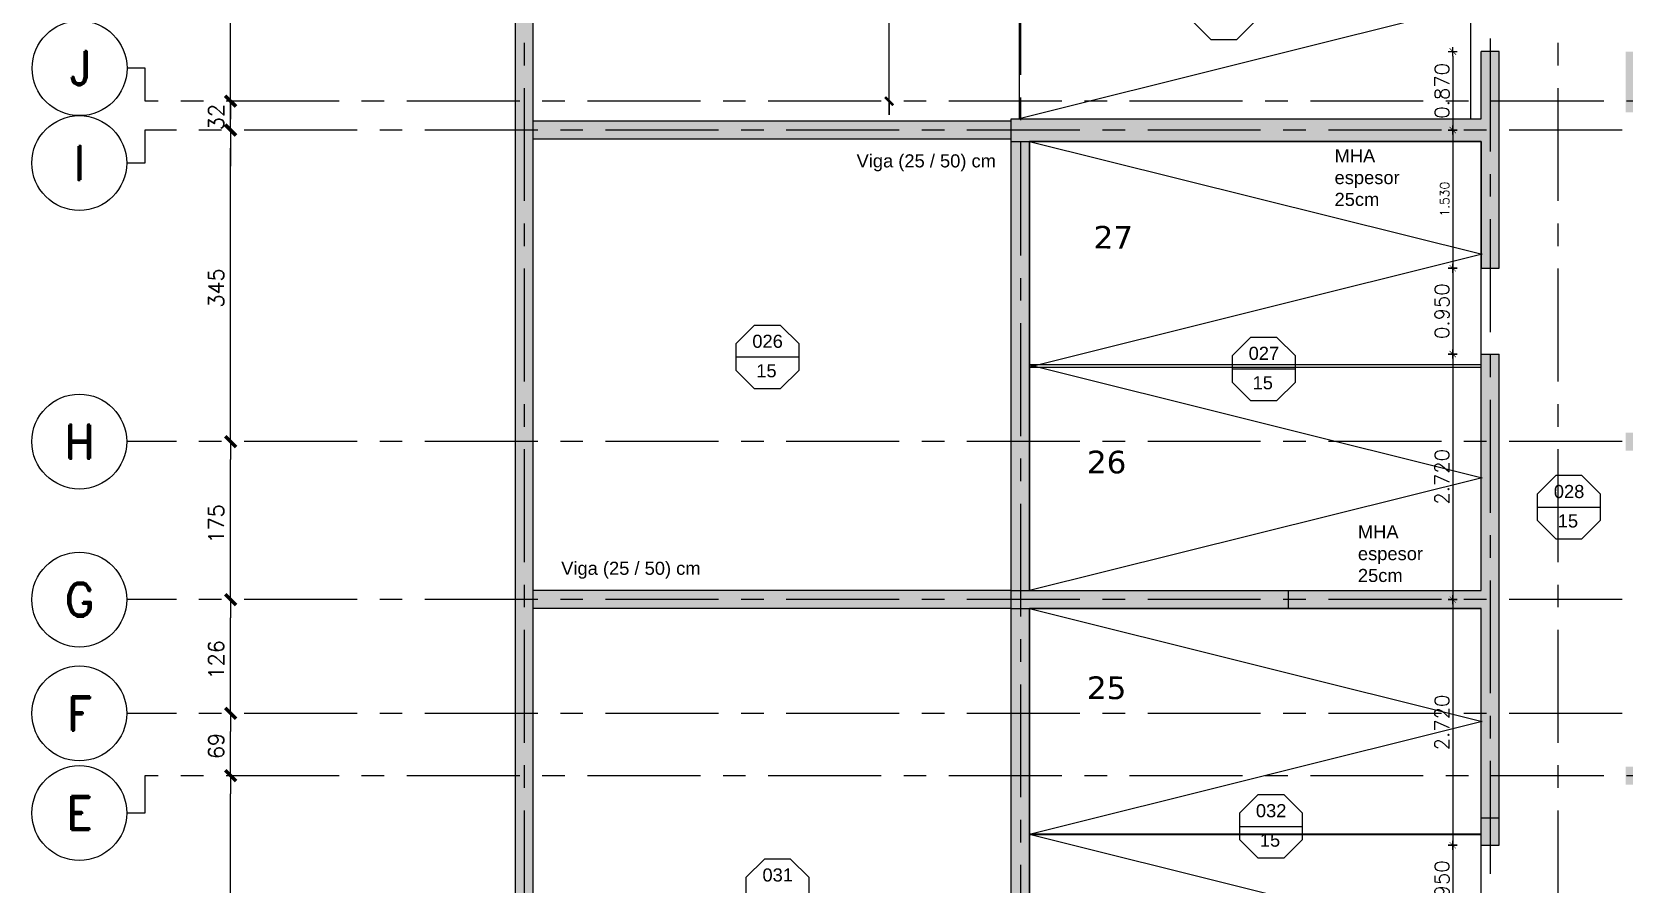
# Model space of a CAD drawing. Header units: millimetres. Extents: x 0 to 223, y -18 to 76.
# Drawn here: x 0.06 to 17.69, y 20.23 to 29.67 of the extents above; entities that cross this region are included whole.
import ezdxf
from ezdxf.enums import TextEntityAlignment as Align

# ---------------------------------------------------------------- set-up
doc = ezdxf.new("R2010")
doc.units = ezdxf.units.MM
doc.linetypes.add('CENTER', pattern=[2, 1.25, -0.25, 0.25, -0.25])
for name, color, linetype in [('06', 6, 'Continuous'), ('Capa1', 8, 'Continuous'), ('COTAS', 1, 'Continuous'), ('EJES', 1, 'CENTER'), ('GRIS', 9, 'Continuous'), ('LOSAS', 7, 'Continuous'), ('MUROS_EST', 5, 'Continuous'), ('PUERTAS', 1, 'Continuous'), ('Textos', 2, 'Continuous'), ('VIGAS_1', 2, 'Continuous')]:
    doc.layers.add(name, color=color, linetype=linetype)
doc.styles.add('INTERARQ', font='ROMANS.SHX')
doc.styles.add('ROMAND', font='romand', dxfattribs={"height": 31.5})
doc.styles.add('ROMANS', font='romans.shx', dxfattribs={"height": 16.875})
doc.styles.get("Standard").update_dxf_attribs({"font": 'arial.ttf'})
doc.dimstyles.new('ESCALA_1-50', dxfattribs={"dimtxt": 0.13, "dimasz": 0.05, "dimexe": 0.18, "dimexo": 0.0625, "dimgap": 0.04, "dimtad": 1, "dimdec": 3, "dimzin": 0, "dimdsep": 46, "dimtxsty": 'INTERARQ', "dimblk": 'DIMTICK', "dimcen": 0.09, "dimse1": 1, "dimse2": 1, "dimclrd": 1, "dimclre": 1, "dimclrt": 2, "dimadec": 0, "dimazin": 0, "dimtfac": 4.5, "dimtdec": 3, "dimtofl": 0, "dimtmove": 2, "dimatfit": 3, "dimldrblk": 'DIMTICK', "dimfxl": 1, "dimtolj": 1, "dimtzin": 0, "dimarcsym": 0})

# ---------------------------------------------------------------- blocks, each defined once
blk = doc.blocks.new('EJE-1')
at = {"color": 3, "linetype": 'Continuous'}
blk.add_circle((0, 0), 35, dxfattribs=at)
at = {"color": 5, "linetype": 'Continuous', "style": 'ROMAND'}
blk.add_attdef('0', text='', height=25, dxfattribs=at).set_placement((0.2, 0), align=Align.MIDDLE)
blk = doc.blocks.new('DIMTICK')
at = {"color": 1}
for p, q in [((-1, 0), (1, 0)), ((0, 1), (0, -1))]:
    blk.add_line(p, q, dxfattribs=at)
at = {"color": 3, "const_width": 0.141}
blk.add_lwpolyline([(0.71, 0.71), (-0.71, -0.71)], dxfattribs=at)
blk = doc.blocks.new('*D108')
at = {"layer": '06', "color": 1, "lineweight": -2, "transparency": 16777216}
blk.add_line((15.791, 29.397), (15.791, 28.627), dxfattribs=at)
at = {"layer": 'Defpoints', "color": 0, "transparency": 16777216}
for p in [(16.105, 29.447), (15.791, 28.577), (16.205, 28.577)]:
    blk.add_point(p, dxfattribs=at)
at = {"layer": '06', "color": 1, "lineweight": -2, "transparency": 16777216, "xscale": 0.05, "yscale": 0.05, "zscale": 0.05}
for p, rotation in [((15.791, 29.447), 90), ((15.791, 28.577), 270)]:
    blk.add_blockref('DIMTICK', p, dxfattribs=dict(at, rotation=rotation))
at = {"layer": '06', "color": 2, "transparency": 16777216, "insert": (15.671, 29.012), "char_height": 0.16, "attachment_point": 5, "rotation": 90, "style": 'INTERARQ'}
blk.add_mtext('\\A1;0.870', dxfattribs=at)
blk = doc.blocks.new('*D109')
at = {"color": 1, "lineweight": -2, "transparency": 16777216}
blk.add_line((15.791, 28.527), (15.791, 27.097), dxfattribs=at)
at = {"layer": 'Defpoints', "color": 0, "transparency": 16777216}
for p in [(16.205, 28.577), (15.791, 27.047), (16.205, 27.047)]:
    blk.add_point(p, dxfattribs=at)
at = {"color": 1, "lineweight": -2, "transparency": 16777216, "xscale": 0.05, "yscale": 0.05, "zscale": 0.05}
for p, rotation in [((15.791, 28.577), 90), ((15.791, 27.047), 270)]:
    blk.add_blockref('DIMTICK', p, dxfattribs=dict(at, rotation=rotation))
at = {"color": 2, "transparency": 16777216, "insert": (15.701, 27.812), "char_height": 0.1, "attachment_point": 5, "rotation": 90, "style": 'INTERARQ'}
blk.add_mtext('\\A1;1.530', dxfattribs=at)
blk = doc.blocks.new('*D110')
at = {"layer": '06', "color": 1, "lineweight": -2, "transparency": 16777216}
blk.add_line((15.791, 26.997), (15.791, 26.147), dxfattribs=at)
at = {"layer": 'Defpoints', "color": 0, "transparency": 16777216}
for p in [(16.205, 27.047), (15.791, 26.097), (16.105, 26.097)]:
    blk.add_point(p, dxfattribs=at)
at = {"layer": '06', "color": 1, "lineweight": -2, "transparency": 16777216, "xscale": 0.05, "yscale": 0.05, "zscale": 0.05}
for p, rotation in [((15.791, 27.047), 90), ((15.791, 26.097), 270)]:
    blk.add_blockref('DIMTICK', p, dxfattribs=dict(at, rotation=rotation))
at = {"layer": '06', "color": 2, "transparency": 16777216, "insert": (15.671, 26.572), "char_height": 0.16, "attachment_point": 5, "rotation": 90, "style": 'INTERARQ'}
blk.add_mtext('\\A1;0.950', dxfattribs=at)
blk = doc.blocks.new('*D111')
at = {"layer": '06', "color": 1, "lineweight": -2, "transparency": 16777216}
blk.add_line((15.791, 26.047), (15.791, 23.427), dxfattribs=at)
at = {"layer": 'Defpoints', "color": 0, "transparency": 16777216}
for p in [(16.105, 26.097), (15.791, 23.377), (16.205, 23.377)]:
    blk.add_point(p, dxfattribs=at)
at = {"layer": '06', "color": 1, "lineweight": -2, "transparency": 16777216, "xscale": 0.05, "yscale": 0.05, "zscale": 0.05}
for p, rotation in [((15.791, 26.097), 90), ((15.791, 23.377), 270)]:
    blk.add_blockref('DIMTICK', p, dxfattribs=dict(at, rotation=rotation))
at = {"layer": '06', "color": 2, "transparency": 16777216, "insert": (15.671, 24.737), "char_height": 0.16, "attachment_point": 5, "rotation": 90, "style": 'INTERARQ'}
blk.add_mtext('\\A1;2.720', dxfattribs=at)
blk = doc.blocks.new('*D112')
at = {"layer": '06', "color": 1, "lineweight": -2, "transparency": 16777216}
blk.add_line((15.791, 23.327), (15.791, 20.707), dxfattribs=at)
at = {"layer": 'Defpoints', "color": 0, "transparency": 16777216}
for p in [(16.205, 23.377), (15.791, 20.657), (16.205, 20.657)]:
    blk.add_point(p, dxfattribs=at)
at = {"layer": '06', "color": 1, "lineweight": -2, "transparency": 16777216, "xscale": 0.05, "yscale": 0.05, "zscale": 0.05}
for p, rotation in [((15.791, 23.377), 90), ((15.791, 20.657), 270)]:
    blk.add_blockref('DIMTICK', p, dxfattribs=dict(at, rotation=rotation))
at = {"layer": '06', "color": 2, "transparency": 16777216, "insert": (15.671, 22.017), "char_height": 0.16, "attachment_point": 5, "rotation": 90, "style": 'INTERARQ'}
blk.add_mtext('\\A1;2.720', dxfattribs=at)
blk = doc.blocks.new('*D113')
at = {"layer": '06', "color": 1, "lineweight": -2, "transparency": 16777216}
blk.add_line((15.791, 20.607), (15.791, 19.757), dxfattribs=at)
at = {"layer": 'Defpoints', "color": 0, "transparency": 16777216}
for p in [(16.205, 20.657), (15.791, 19.707), (16.205, 19.707)]:
    blk.add_point(p, dxfattribs=at)
at = {"layer": '06', "color": 1, "lineweight": -2, "transparency": 16777216, "xscale": 0.05, "yscale": 0.05, "zscale": 0.05}
for p, rotation in [((15.791, 20.657), 90), ((15.791, 19.707), 270)]:
    blk.add_blockref('DIMTICK', p, dxfattribs=dict(at, rotation=rotation))
at = {"layer": '06', "color": 2, "transparency": 16777216, "insert": (15.671, 20.182), "char_height": 0.16, "attachment_point": 5, "rotation": 90, "style": 'INTERARQ'}
blk.add_mtext('\\A1;0.950', dxfattribs=at)
blk = doc.blocks.new('TICK1')
at = {"color": 2}
for points in [[(0, 0), (-1, 0)], [(0, 0), (1, 0)]]:
    blk.add_lwpolyline(points, dxfattribs=at)
at = {"color": 2, "const_width": 0.2}
blk.add_lwpolyline([(-0.3, -0.3), (0.3, 0.3)], dxfattribs=at)

msp = doc.modelspace()

# ---------------------------------------------------------------- hatches: boundary and pattern name
at = {"layer": 'COTAS', "transparency": 33554687}
h = msp.add_hatch(color=5, dxfattribs=at)
h.dxf.hatch_style = 1
h.paths.add_polyline_path([(16.2049, 25.1273), (16.1049, 25.1273), (16.1049, 23.4773), (11.0049, 23.4773), (11.0049, 23.3773), (16.2049, 23.3773)])
h.paths.add_polyline_path([(16.3049, 25.1273), (16.2049, 25.1273), (16.2049, 23.3773), (16.3049, 23.3773)])
h.paths.add_polyline_path([(16.2049, 26.0973), (16.1049, 26.0973), (16.1049, 25.1273), (16.2049, 25.1273)])
h.paths.add_polyline_path([(16.3049, 26.0973), (16.2049, 26.0973), (16.2049, 25.1273), (16.3049, 25.1273)])
h.paths.add_polyline_path([(16.3049, 23.3773), (16.2049, 23.3773), (16.2049, 22.1173), (16.3049, 22.1173)])
h.paths.add_polyline_path([(16.2049, 23.3773), (11.0049, 23.3773), (11.0049, 23.2773), (16.1049, 23.2773), (16.1049, 22.1173), (16.2049, 22.1173)])
h.paths.add_polyline_path([(16.3049, 22.1173), (16.2049, 22.1173), (16.2049, 21.4273), (16.3049, 21.4273)])
h.paths.add_polyline_path([(16.2049, 22.1173), (16.1049, 22.1173), (16.1049, 21.4273), (16.2049, 21.4273)])
h.paths.add_polyline_path([(16.2049, 21.4273), (16.1049, 21.4273), (16.1049, 20.6573), (16.2049, 20.6573)])
h.paths.add_polyline_path([(16.3049, 21.4273), (16.2049, 21.4273), (16.2049, 20.6573), (16.3049, 20.6573)])
h.paths.add_polyline_path([(16.2049, 19.7073), (16.1049, 19.7073), (16.1049, 18.6273), (16.2049, 18.6273)])
h.paths.add_polyline_path([(16.3049, 19.7073), (16.2049, 19.7073), (16.2049, 18.6273), (16.3049, 18.6273)])
h.paths.add_polyline_path([(16.3049, 18.6273), (16.2049, 18.6273), (16.2049, 18.1773), (16.3049, 18.1773)])
h.paths.add_polyline_path([(16.2049, 18.6273), (16.1049, 18.6273), (16.1049, 18.2773), (11.0049, 18.2773), (11.0049, 18.1773), (16.2049, 18.1773)])
h.paths.add_polyline_path([(16.3049, 18.1773), (16.2049, 18.1773), (16.2049, 17.5773), (16.3049, 17.5773)])
h.paths.add_polyline_path([(16.2049, 28.5773), (11.0049, 28.5773), (11.0049, 28.4523), (16.1049, 28.4523), (16.1049, 27.0473), (16.2049, 27.0473)])
h.paths.add_polyline_path([(16.3049, 28.5773), (16.2049, 28.5773), (16.2049, 27.0473), (16.3049, 27.0473)])
h.paths.add_polyline_path([(16.3049, 28.8973), (16.2049, 28.8973), (16.2049, 28.5773), (16.3049, 28.5773)])
h.paths.add_polyline_path([(16.3049, 29.4473), (16.2049, 29.4473), (16.2049, 28.8973), (16.3049, 28.8973)])
h.paths.add_polyline_path([(16.2049, 29.4473), (16.1049, 29.4473), (16.1049, 28.8973), (16.2049, 28.8973)])
h.paths.add_polyline_path([(18.1631, 29.0223), (17.9049, 29.0223), (17.9049, 29.4468), (17.8049, 29.4468), (17.8049, 28.8973), (18.1631, 28.8973)])
h.paths.add_polyline_path([(17.8049, 29.4468), (17.7049, 29.4468), (17.7049, 28.8973), (17.8049, 28.8973)])
h = msp.add_hatch(color=5, dxfattribs=at)
h.dxf.hatch_style = 1
h.paths.add_polyline_path([(11.0049, 28.5773), (10.9049, 28.5773), (10.9049, 28.4523), (11.0049, 28.4523)])
h.paths.add_polyline_path([(11.0049, 28.7023), (10.9049, 28.7023), (10.9049, 28.5773), (11.0049, 28.5773)])
h.paths.add_polyline_path([(16.2049, 28.8973), (16.1049, 28.8973), (16.1049, 28.7023), (11.0049, 28.7023), (11.0049, 28.5773), (16.2049, 28.5773)])
at = {"layer": 'MUROS_EST', "transparency": 33554687}
h = msp.add_hatch(color=5, dxfattribs=at)
h.dxf.hatch_style = 1
h.paths.add_polyline_path([(28.4649, 28.0227), (31.8149, 28.0227), (31.8149, 58.4427), (5.4149, 58.4427), (5.4149, 10.7902), (5.6149, 10.7902), (5.6149, 58.2427), (31.6149, 58.2427), (31.6149, 28.2227), (28.2649, 28.2227), (28.2649, 18.7773), (23.163, 18.7773), (23.163, 19.2739), (22.963, 19.2739), (22.963, 18.7773), (17.7049, 18.7773), (17.7049, 17.8273), (17.9049, 17.8273), (17.9049, 18.5273), (23.263, 18.5273), (23.263, 12.2432), (19.3399, 11.8453), (19.3399, 11.6453), (23.463, 12.0635), (23.463, 18.5273), (28.4649, 18.5273)], flags=17)
h.paths.add_polyline_path([(23.163, 22.8473), (22.963, 22.8473), (22.963, 21.5273), (20.0399, 21.5273), (20.0399, 25.0273), (23.163, 25.0273), (23.1603, 25.2273), (17.7049, 25.2273), (17.7049, 25.0273), (19.8399, 25.0273), (19.8399, 21.5273), (17.7049, 21.5273), (17.7049, 21.3273), (22.963, 21.3273), (22.963, 19.2739), (23.163, 19.2739)], flags=16)
h.paths.add_polyline_path([(16.3049, 19.7073), (16.1049, 19.7073), (16.1049, 18.2773), (10.9049, 18.2773), (10.9049, 10.7898), (23.463, 12.0635), (23.463, 18.5273), (28.4649, 18.5273), (28.4649, 28.0227), (31.8149, 28.0227), (31.8149, 58.4427), (5.4149, 58.4427), (5.4149, 10.7902), (5.6149, 10.7902), (5.6149, 58.2427), (31.6149, 58.2427), (31.6149, 28.2227), (28.2649, 28.2227), (28.2649, 18.7773), (23.163, 18.7773), (23.163, 19.2739), (22.963, 19.2739), (22.963, 18.7773), (17.7049, 18.7773), (17.7049, 17.8273), (17.9049, 17.8273), (17.9049, 18.5273), (23.263, 18.5273), (23.263, 12.2432), (17.055, 11.6135), (17.055, 15.9873), (16.7102, 16.7181), (16.5293, 16.6328), (16.855, 15.9425), (16.855, 11.5932), (11.1049, 11.01), (11.1049, 18.0773), (16.1049, 18.0773), (16.1049, 17.5773), (16.3049, 17.5773)])
h = msp.add_hatch(color=5, dxfattribs=at)
h.dxf.hatch_style = 1
h.paths.add_polyline_path([(28.4649, 28.0227), (31.8149, 28.0227), (31.8149, 58.4427), (5.4149, 58.4427), (5.4149, 10.7902), (5.6149, 10.7902), (5.6149, 58.2427), (31.6149, 58.2427), (31.6149, 28.2227), (28.2649, 28.2227), (28.2649, 18.7773), (23.163, 18.7773), (23.163, 19.2739), (22.963, 19.2739), (22.963, 18.7773), (17.7049, 18.7773), (17.7049, 17.8273), (17.9049, 17.8273), (17.9049, 18.5273), (23.263, 18.5273), (23.263, 12.2432), (17.055, 11.6135), (17.055, 15.9873), (16.7102, 16.7181), (16.5293, 16.6328), (16.855, 15.9425), (16.855, 11.5932), (11.1049, 11.01), (11.1049, 18.0773), (16.1049, 18.0773), (16.1049, 17.5773), (16.3049, 17.5773), (16.3049, 19.7073), (16.1049, 19.7073), (16.1049, 18.2773), (10.9049, 18.2773), (10.9049, 10.7898), (23.463, 12.0635), (23.463, 18.5273), (28.4649, 18.5273)])
h = msp.add_hatch(color=2, dxfattribs=at)
h.dxf.hatch_style = 1
h.paths.add_polyline_path([(11.1049, 28.4523), (10.9049, 28.4523), (10.9049, 23.4773), (11.1049, 23.4773)])
h.paths.add_polyline_path([(10.9049, 23.4773), (5.6149, 23.4773), (5.6149, 23.2773), (10.9049, 23.2773)])
h.paths.add_polyline_path([(11.1049, 23.2773), (10.9049, 23.2773), (10.9049, 18.2773), (11.1049, 18.2773)])
h.paths.add_polyline_path([(10.9049, 18.2773), (5.6149, 18.2773), (5.6149, 18.0773), (10.9049, 18.0773)])
h.paths.add_polyline_path([(28.2649, 25.2273), (23.1603, 25.2273), (23.163, 25.0273), (28.2649, 25.0273)])
h.paths.add_polyline_path([(16.83, 33.9473), (11.1049, 33.9473), (11.1049, 33.7473), (16.83, 33.7473)])
h.paths.add_polyline_path([(10.8549, 33.9473), (5.6149, 33.9473), (5.6149, 33.7473), (10.8549, 33.7473)])
h.paths.add_polyline_path([(10.8549, 37.6512), (5.6149, 37.6512), (5.6149, 37.4512), (10.8549, 37.4512)])
h.paths.add_polyline_path([(23.263, 37.6473), (17.08, 37.6473), (17.08, 37.4473), (23.263, 37.4473)])
h.paths.add_polyline_path([(31.6149, 34.4248), (23.513, 34.4248), (23.513, 34.2248), (31.6149, 34.2248)])
h.paths.add_polyline_path([(30.0152, 37.6473), (23.513, 37.6473), (23.513, 37.4473), (30.0152, 37.4473)])
h.paths.add_polyline_path([(31.6149, 42.8757), (23.4781, 42.8757), (23.4781, 42.6757), (31.6149, 42.6757)])
h.paths.add_polyline_path([(23.4781, 47.6757), (23.2781, 47.6757), (23.2781, 42.8757), (23.4781, 42.8757)])
h.paths.add_polyline_path([(22.9781, 42.8757), (17.2148, 42.8757), (17.2148, 42.6757), (22.9781, 42.6757)])
h.paths.add_polyline_path([(17.0404, 47.6757), (16.8404, 47.6757), (16.8404, 42.8757), (17.0404, 42.8757)])
h.paths.add_polyline_path([(16.7148, 42.8757), (11.3546, 42.8757), (11.3546, 42.6757), (16.7148, 42.6757)])
h.paths.add_polyline_path([(11.1062, 47.6757), (10.9062, 47.6757), (10.9062, 42.8757), (11.1062, 42.8757)])
h.paths.add_polyline_path([(10.8546, 42.8757), (5.6149, 42.8757), (5.6149, 42.6757), (10.8546, 42.6757)])
h.paths.add_polyline_path([(11.1062, 42.6757), (10.9062, 42.6757), (10.9062, 37.6473), (11.1062, 37.6473)])
h.paths.add_polyline_path([(11.1062, 53.1927), (10.9062, 53.1927), (10.9062, 47.8757), (11.1062, 47.8757)])
h.paths.add_polyline_path([(16.7148, 47.8757), (11.3546, 47.8757), (11.3546, 47.6757), (16.7148, 47.6757)])
h.paths.add_polyline_path([(10.8546, 47.8757), (5.6149, 47.8757), (5.6149, 47.6757), (10.8546, 47.6757)])
h.paths.add_polyline_path([(17.055, 53.1924), (17.055, 53.1927), (16.855, 53.1927), (16.841, 47.8757), (17.041, 47.8757)])
h.paths.add_polyline_path([(22.9781, 47.8757), (17.2148, 47.8757), (17.2148, 47.6757), (22.9781, 47.6757)])
h.paths.add_polyline_path([(23.4608, 53.1927), (23.2608, 53.1927), (23.2608, 47.8757), (23.4608, 47.8757)])
h.paths.add_polyline_path([(31.6149, 47.8757), (23.4781, 47.8757), (23.4781, 47.6757), (31.6149, 47.6757)])
h.paths.add_polyline_path([(31.6149, 53.6927), (23.4608, 53.6927), (23.4608, 53.4927), (31.6149, 53.4927)])
h.paths.add_polyline_path([(23.4608, 58.2427), (23.2608, 58.2427), (23.2608, 53.6927), (23.4608, 53.6927)])
h.paths.add_polyline_path([(23.2608, 53.6927), (17.055, 53.6927), (17.055, 53.4927), (23.2608, 53.4927)])
h.paths.add_polyline_path([(17.055, 58.2427), (16.855, 58.2427), (16.855, 53.6927), (17.055, 53.6927)])
h.paths.add_polyline_path([(11.1062, 58.2427), (10.9062, 58.2427), (10.9062, 53.6927), (11.1062, 53.6927)])
h.paths.add_polyline_path([(10.9062, 53.6927), (5.6149, 53.6927), (5.6149, 53.4927), (10.9062, 53.4927)])
h.paths.add_polyline_path([(16.855, 53.6927), (11.1062, 53.6927), (11.1062, 53.4927), (16.855, 53.4927)])
h.paths.add_polyline_path([(23.9258, 38.0626), (27.8932, 38.0626), (27.8932, 38.3613), (23.9258, 38.3613)], flags=9)
h = msp.add_hatch(color=5, dxfattribs=at)
h.dxf.hatch_style = 1
h.paths.add_polyline_path([(16.3049, 26.0973), (16.1049, 26.0973), (16.1049, 23.4773), (10.9049, 23.4773), (10.9049, 23.2773), (16.1049, 23.2773), (16.1049, 20.6573), (16.3049, 20.6573)])
h.paths.add_polyline_path([(16.3049, 29.4473), (16.1049, 29.4473), (16.1049, 28.7023), (10.9049, 28.7023), (10.9049, 28.4523), (16.1049, 28.4523), (16.1049, 27.0473), (16.3049, 27.0473)])
h.paths.add_polyline_path([(23.463, 29.0223), (17.9049, 29.0223), (17.9049, 29.4468), (17.7049, 29.4468), (17.7049, 28.7723), (18.0631, 28.7723), (18.0631, 26.1768), (18.2631, 26.1768), (18.2631, 28.7723), (23.463, 28.7723)])
h.paths.add_polyline_path([(13.526, 31.3225), (10.8533, 31.3225), (10.8533, 31.0725), (13.526, 31.0725)])
h.paths.add_polyline_path([(23.513, 37.6473), (23.263, 37.6473), (23.263, 34.4321), (18.2631, 34.4321), (18.2631, 34.1821), (23.263, 34.1821), (23.263, 32.7373), (23.513, 32.7373)])
h.paths.add_polyline_path([(17.08, 37.6473), (16.83, 37.6473), (16.83, 30.9728), (16.5434, 30.3884), (16.723, 30.3003), (17.08, 31.0284)])
h.paths.add_polyline_path([(11.1049, 37.4473), (12.2874, 37.4473), (12.2874, 37.6473), (10.8549, 37.6473), (10.8549, 36.8327), (10.8549, 33.7473), (11.1049, 33.7473)])
h.paths.add_polyline_path([(23.4781, 47.8757), (22.9781, 47.8757), (22.9781, 47.6757), (23.4781, 47.6757)])
h.paths.add_polyline_path([(23.2781, 42.8757), (22.9781, 42.8757), (22.9781, 42.6757), (23.2781, 42.6757)])
h.paths.add_polyline_path([(23.4781, 42.8757), (23.2781, 42.8757), (23.2781, 42.6757), (23.4781, 42.6757)])
h.paths.add_polyline_path([(17.2148, 42.8757), (16.7148, 42.8757), (16.7148, 42.6757), (17.2148, 42.6757)])
h.paths.add_polyline_path([(17.2148, 47.8757), (16.7148, 47.8757), (16.7148, 47.6757), (17.2148, 47.6757)])
h.paths.add_polyline_path([(17.055, 53.6927), (16.855, 53.6927), (16.855, 53.1927), (17.055, 53.1927)])
h.paths.add_polyline_path([(23.4608, 53.4927), (23.2608, 53.4927), (23.2608, 53.1927), (23.4608, 53.1927)])
h.paths.add_polyline_path([(23.4608, 53.6927), (23.2608, 53.6927), (23.2608, 53.4927), (23.4608, 53.4927)])
h.paths.add_polyline_path([(11.1062, 53.6927), (10.9062, 53.6927), (10.9062, 53.1927), (11.1062, 53.1927)])
h.paths.add_polyline_path([(11.3546, 47.8757), (10.8546, 47.8757), (10.8546, 47.6757), (11.3546, 47.6757)])
h.paths.add_polyline_path([(11.3546, 42.8757), (10.8546, 42.8757), (10.8546, 42.6757), (11.3546, 42.6757)])
at = {"layer": 'PUERTAS', "transparency": 33554687}
h = msp.add_hatch(dxfattribs=at)
h.set_pattern_fill('ANGLE', color=256)
h.set_pattern_definition([(0, (0, 0), (0, 6.985), [5.08, -1.905]), (90, (0, 0), (-6.985, 4e-16), [5.08, -1.905])])
h.paths.add_polyline_path([(16.3049, 26.0973), (16.1049, 26.0973), (16.1049, 23.4773), (10.9049, 23.4773), (10.9049, 23.2773), (16.1049, 23.2773), (16.1049, 20.6573), (16.3049, 20.6573)])
edge = h.paths.add_edge_path()
edge.add_line((17.055, 13.7227), (17.055, 11.6135))
edge.add_line((16.855, 13.7227), (16.855, 11.5932))
edge.add_line((16.9449, 16.2207), (17.055, 15.9873))
edge.add_line((16.764, 16.1354), (16.9449, 16.2207))
edge.add_line((16.855, 15.9425), (16.764, 16.1354))
edge.add_line((16.855, 13.7227), (16.855, 15.9425))
edge.add_line((17.055, 13.7227), (17.055, 15.9873))
edge.add_line((17.055, 11.6135), (23.263, 12.2432))
edge.add_line((11.1049, 11.01), (16.855, 11.5932))
edge.add_line((10.9057, 10.7898), (23.463, 12.0635))
at = {"layer": 'VIGAS_1', "transparency": 33554687}
h = msp.add_hatch(color=2, dxfattribs=at)
h.dxf.hatch_style = 1
h.paths.add_polyline_path([(10.9049, 28.6773), (5.6149, 28.6773), (5.6149, 28.4773), (10.9049, 28.4773)])

# ---------------------------------------------------------------- linework, layer by layer
at = {"color": 2}
for points in [[(2.2649, 28.8973), (2.2649, 29.0973)], [(2.2649, 28.8973), (2.2649, 29.0973)], [(2.2649, 28.8973), (2.2649, 28.6973)], [(2.2649, 28.8973), (2.2649, 28.6973)], [(2.2649, 28.5773), (2.2649, 28.7773)], [(2.2649, 28.5773), (2.2649, 28.7773)], [(2.2649, 28.5773), (2.2649, 28.3773)], [(2.2649, 28.5773), (2.2649, 28.3773)], [(2.2649, 25.1273), (2.2649, 25.3273)], [(2.2649, 25.1273), (2.2649, 25.3273)], [(2.2649, 25.1273), (2.2649, 24.9273)], [(2.2649, 25.1273), (2.2649, 24.9273)], [(2.2649, 23.3773), (2.2649, 23.5773)], [(2.2649, 23.3773), (2.2649, 23.5773)], [(2.2649, 23.3773), (2.2649, 23.1773)], [(2.2649, 23.3773), (2.2649, 23.1773)], [(2.2649, 22.1173), (2.2649, 22.3173)], [(2.2649, 22.1173), (2.2649, 22.3173)], [(2.2649, 22.1173), (2.2649, 21.9173)], [(2.2649, 22.1173), (2.2649, 21.9173)], [(2.2649, 21.4273), (2.2649, 21.6273)], [(2.2649, 21.4273), (2.2649, 21.6273)], [(2.2649, 21.4273), (2.2649, 21.2273)], [(2.2649, 21.4273), (2.2649, 21.2273)]]:
    msp.add_lwpolyline(points, dxfattribs=at)
at = {"color": 2, "const_width": 0.04}
for points in [[(2.2049, 28.9573), (2.3249, 28.8373)], [(2.2049, 28.9573), (2.3249, 28.8373)], [(2.3249, 28.5173), (2.2049, 28.6373)], [(2.3249, 28.5173), (2.2049, 28.6373)], [(2.3249, 25.0673), (2.2049, 25.1873)], [(2.2049, 25.1873), (2.3249, 25.0673)], [(2.2049, 23.4373), (2.3249, 23.3173)], [(2.3249, 23.3173), (2.2049, 23.4373)], [(2.3249, 22.0573), (2.2049, 22.1773)], [(2.2049, 22.1773), (2.3249, 22.0573)], [(2.2049, 21.4873), (2.3249, 21.3673)], [(2.3249, 21.3673), (2.2049, 21.4873)]]:
    msp.add_lwpolyline(points, dxfattribs=at)
at = {"layer": '06'}
msp.add_line((16.1049, 27.0473), (16.1049, 28.4523), dxfattribs=at)
at = {"layer": 'COTAS', "color": 2}
for p, q in [((2.2649, 29.0973), (2.2649, 35.4673)), ((9.5527, 28.7473), (9.5527, 34.4571)), ((2.2649, 29.0973), (2.2649, 29.2973)), ((2.2649, 28.5773), (2.2649, 28.8973)), ((2.2649, 25.3273), (2.2649, 28.3773)), ((2.2649, 28.3773), (2.2649, 28.1773)), ((2.2649, 23.5773), (2.2649, 24.9273)), ((2.2649, 22.3173), (2.2649, 23.1773)), ((2.2649, 21.6273), (2.2649, 21.9173)), ((2.2649, 18.8273), (2.2649, 21.2273))]:
    msp.add_line(p, q, dxfattribs=at)
at = {"layer": 'EJES'}
for p, q in [((5.5149, 61.0427), (5.5149, 5.6668)), ((16.955, 61.0427), (16.955, 5.8668)), ((11.0049, 38.4387), (11.0049, 5.6668)), ((16.2049, 29.5903), (16.2049, 5.8668)), ((1.3182, 29.2623), (1.1182, 29.2623)), ((1.3182, 28.8973), (1.3182, 29.2623)), ((35.4644, 28.8973), (1.3182, 28.8973)), ((35.6644, 28.5773), (1.3149, 28.5773)), ((1.3149, 28.5773), (1.3149, 28.2123)), ((1.3149, 28.2123), (1.1149, 28.2123)), ((35.6644, 25.1273), (1.1153, 25.1273)), ((35.6644, 23.3773), (1.1153, 23.3773)), ((35.6644, 22.1173), (1.1153, 22.1173)), ((35.4644, 21.4273), (1.3153, 21.4273)), ((1.3153, 21.4273), (1.3153, 21.0141)), ((1.3153, 21.0141), (1.1153, 21.0141))]:
    msp.add_line(p, q, dxfattribs=at)
at = {"layer": 'GRIS'}
for points in [[(10.9907, 31.2023), (16.0017, 29.9523), (10.9907, 28.7023), (15.9907, 28.7023), (15.9907, 31.2023), (10.9907, 31.2023), (10.9907, 31.2023), (10.9907, 28.7023)], [(11.1049, 28.4523), (16.1158, 27.2023), (11.1049, 25.9523), (16.1049, 25.9523), (16.1049, 28.4523), (11.1049, 28.4523), (11.1049, 28.4523), (11.1049, 25.9523)], [(11.1049, 25.9773), (16.1158, 24.7273), (11.1049, 23.4773), (16.1049, 23.4773), (16.1049, 25.9773), (11.1049, 25.9773), (11.1049, 25.9773), (11.1049, 23.4773)], [(11.1049, 23.2773), (16.1158, 22.0273), (11.1049, 20.7773), (16.1049, 20.7773), (16.1049, 23.2773), (11.1049, 23.2773), (11.1049, 23.2773), (11.1049, 20.7773)], [(11.1049, 20.78), (16.1158, 19.53), (11.1049, 18.28), (16.1049, 18.28), (16.1049, 20.78), (11.1049, 20.78), (11.1049, 20.78), (11.1049, 18.28)]]:
    msp.add_lwpolyline(points, dxfattribs=at)
at = {"layer": 'LOSAS'}
for p, q in [((7.8557, 26.0649), (8.5557, 26.0649)), ((13.3485, 25.9314), (14.0485, 25.9314)), ((16.7259, 24.4012), (17.4259, 24.4012)), ((13.4287, 20.8661), (14.1287, 20.8661))]:
    msp.add_line(p, q, dxfattribs=at)
for points in [[(12.9064, 29.7856), (13.1114, 29.5806), (13.4013, 29.5806), (13.6064, 29.7856), (13.6064, 30.0755), (13.4013, 30.2806), (13.1114, 30.2806), (12.9064, 30.0755)], [(7.8557, 25.92), (8.0607, 25.7149), (8.3506, 25.7149), (8.5557, 25.92), (8.5557, 26.2099), (8.3506, 26.4149), (8.0607, 26.4149), (7.8557, 26.2099)], [(13.3485, 25.7864), (13.5536, 25.5814), (13.8435, 25.5814), (14.0485, 25.7864), (14.0485, 26.0763), (13.8435, 26.2814), (13.5536, 26.2814), (13.3485, 26.0763)], [(16.7259, 24.2562), (16.931, 24.0512), (17.2209, 24.0512), (17.4259, 24.2562), (17.4259, 24.5461), (17.2209, 24.7512), (16.931, 24.7512), (16.7259, 24.5461)], [(13.4287, 20.7212), (13.6338, 20.5161), (13.9237, 20.5161), (14.1287, 20.7212), (14.1287, 21.0111), (13.9237, 21.2161), (13.6338, 21.2161), (13.4287, 21.0111)], [(7.9676, 20.0097), (8.1727, 19.8047), (8.4626, 19.8047), (8.6676, 20.0097), (8.6676, 20.2997), (8.4626, 20.5047), (8.1727, 20.5047), (7.9676, 20.2997)]]:
    msp.add_lwpolyline(points, close=True, dxfattribs=at)
at = {"layer": 'MUROS_EST'}
for p, q in [((16.1049, 28.7023), (16.1049, 29.4473)), ((16.3049, 29.4473), (16.1049, 29.4473)), ((16.3049, 27.0473), (16.3049, 29.4473)), ((10.9049, 28.7023), (16.1049, 28.7023)), ((10.9049, 28.4523), (10.9049, 28.7023)), ((10.9049, 28.4523), (16.1049, 28.4523)), ((16.1049, 28.4523), (16.1049, 27.0473)), ((16.1049, 27.0473), (16.3049, 27.0473)), ((16.1049, 26.0973), (16.3049, 26.0973)), ((16.1049, 23.4773), (16.1049, 26.0973)), ((16.1049, 26.0973), (16.3049, 26.0973)), ((16.3049, 20.6573), (16.3049, 26.0973)), ((16.3049, 20.6573), (16.3049, 26.0973)), ((10.9049, 23.4773), (16.1049, 23.4773)), ((10.9049, 23.2773), (10.9049, 23.4773)), ((10.9049, 23.2773), (16.1049, 23.2773)), ((16.1049, 20.6573), (16.1049, 23.2773)), ((16.1049, 20.6573), (16.3049, 20.6573))]:
    msp.add_line(p, q, dxfattribs=at)
msp.add_lwpolyline([(5.4149, 58.4427), (5.4149, 10.7902), (5.6149, 10.7902), (5.6149, 58.2427)], dxfattribs=at)
at = {"layer": 'VIGAS_1'}
for p, q in [((10.9049, 28.6773), (5.6149, 28.6773)), ((10.9049, 28.4773), (5.6149, 28.4773)), ((10.9049, 23.4773), (10.9049, 28.4523)), ((11.1049, 23.4773), (11.1049, 28.4523)), ((10.9049, 23.4773), (5.6149, 23.4773)), ((10.9049, 23.2773), (5.6149, 23.2773)), ((10.9049, 18.2773), (10.9049, 23.2773)), ((11.1049, 18.2773), (11.1049, 23.2773))]:
    msp.add_line(p, q, dxfattribs=at)

# ---------------------------------------------------------------- block references
at = {"xscale": 0.0150000000003274, "yscale": 0.0150000000003274, "zscale": 0.0150000000003274}
for p, values in [((0.5932, 29.2623), {'0': 'J'}), ((0.5899, 28.2123), {'0': 'I'}), ((0.5899, 25.1273), {'0': 'H'}), ((0.5899, 23.3773), {'0': 'G'}), ((0.5903, 22.1173), {'0': 'F'}), ((0.5903, 21.0141), {'0': 'E'})]:
    msp.add_blockref('EJE-1', p, dxfattribs=at).add_auto_attribs(values)
at = {"layer": 'COTAS', "color": 2, "xscale": 0.1500000000000909, "yscale": 0.1500000000000909, "zscale": 0.1500000000000909, "rotation": 270}
msp.add_blockref('TICK1', (9.5527, 28.8973), dxfattribs=at)
msp.add_blockref('TICK1', (9.5527, 28.8973), dxfattribs=at)

# ---------------------------------------------------------------- texts
at = {"layer": '06', "color": 3, "style": 'ROMANS'}
for s, p in [('32', (2.1899, 28.5766)), ('345', (2.1899, 26.6112)), ('175', (2.1899, 23.9992)), ('126', (2.1899, 22.4942)), ('69', (2.1899, 21.6116))]:
    msp.add_text(s, height=0.16875, rotation=90, dxfattribs=at).set_placement(p)
at = {"layer": 'Capa1', "char_height": 0.144975, "attachment_point": 1}
for s, width, insert in [('\\A1;Viga (25 / 50) cm', 1.621655, (9.1928, 28.3088)), ('MHA espesor 25cm', 1.208581, (14.4827, 28.3656)), ('MHA espesor 25cm', 1.208581, (14.7409, 24.201)), ('\\A1;Viga (25 / 50) cm', 1.621655, (5.9237, 23.797))]:
    msp.add_mtext_dynamic_manual_height_columns(s, width=width, gutter_width=0.7249, heights=[0], dxfattribs=dict(at, insert=insert))
at = {"layer": 'LOSAS'}
for s, p in [('026', (8.0387, 26.166)), ('027', (13.5316, 26.0325)), ('15', (8.0823, 25.8399)), ('15', (13.5752, 25.7064)), ('028', (16.909, 24.5022)), ('15', (16.9526, 24.1762)), ('032', (13.6118, 20.9672)), ('15', (13.6554, 20.6411)), ('031', (8.1507, 20.2558))]:
    msp.add_text(s, height=0.14497, dxfattribs=at).set_placement(p)
at = {"layer": 'Textos', "char_height": 0.25, "width": 0.677449, "attachment_point": 1, "rotation": 359.74864}
for s, insert in [('{\\fVerdana|b0|i0|c0|p34;27}', (11.8163, 27.5165)), ('{\\fVerdana|b0|i0|c0|p34;26}', (11.7425, 25.0275)), ('{\\fVerdana|b0|i0|c0|p34;25}', (11.7425, 22.5275))]:
    msp.add_mtext(s, dxfattribs=dict(at, insert=insert))

# ---------------------------------------------------------------- dimensions: what is measured, and where the dimension line sits
dim = msp.add_linear_dim(base=(15.7907, 27.0473), p1=(16.2049, 28.5773), p2=(16.2049, 27.0473), angle=90, dimstyle='ESCALA_1-50', override={"dimtxt": 0.1})
dim.commit()
dim.dimension.update_dxf_attribs({"geometry": '*D109', "text_midpoint": (15.7007, 27.8123)})
at = {"layer": '06', "color": 3}
for base, p1, p2, picture, middle in [((15.7907, 28.5773), (16.1049, 29.4473), (16.2049, 28.5773), '*D108', (15.6707, 29.0123)), ((15.7907, 26.0973), (16.2049, 27.0473), (16.1049, 26.0973), '*D110', (15.6707, 26.5723)), ((15.7907, 23.3773), (16.1049, 26.0973), (16.2049, 23.3773), '*D111', (15.6707, 24.7373)), ((15.7907, 20.6573), (16.2049, 23.3773), (16.2049, 20.6573), '*D112', (15.6707, 22.0173)), ((15.7907, 19.7073), (16.2049, 20.6573), (16.2049, 19.7073), '*D113', (15.6707, 20.1823))]:
    dim = msp.add_linear_dim(base=base, p1=p1, p2=p2, angle=90, dimstyle='ESCALA_1-50', override={"dimtxt": 0.16}, dxfattribs=at)
    dim.commit()
    dim.dimension.update_dxf_attribs({"geometry": picture, "text_midpoint": middle})

doc.saveas('drawing.dxf')
